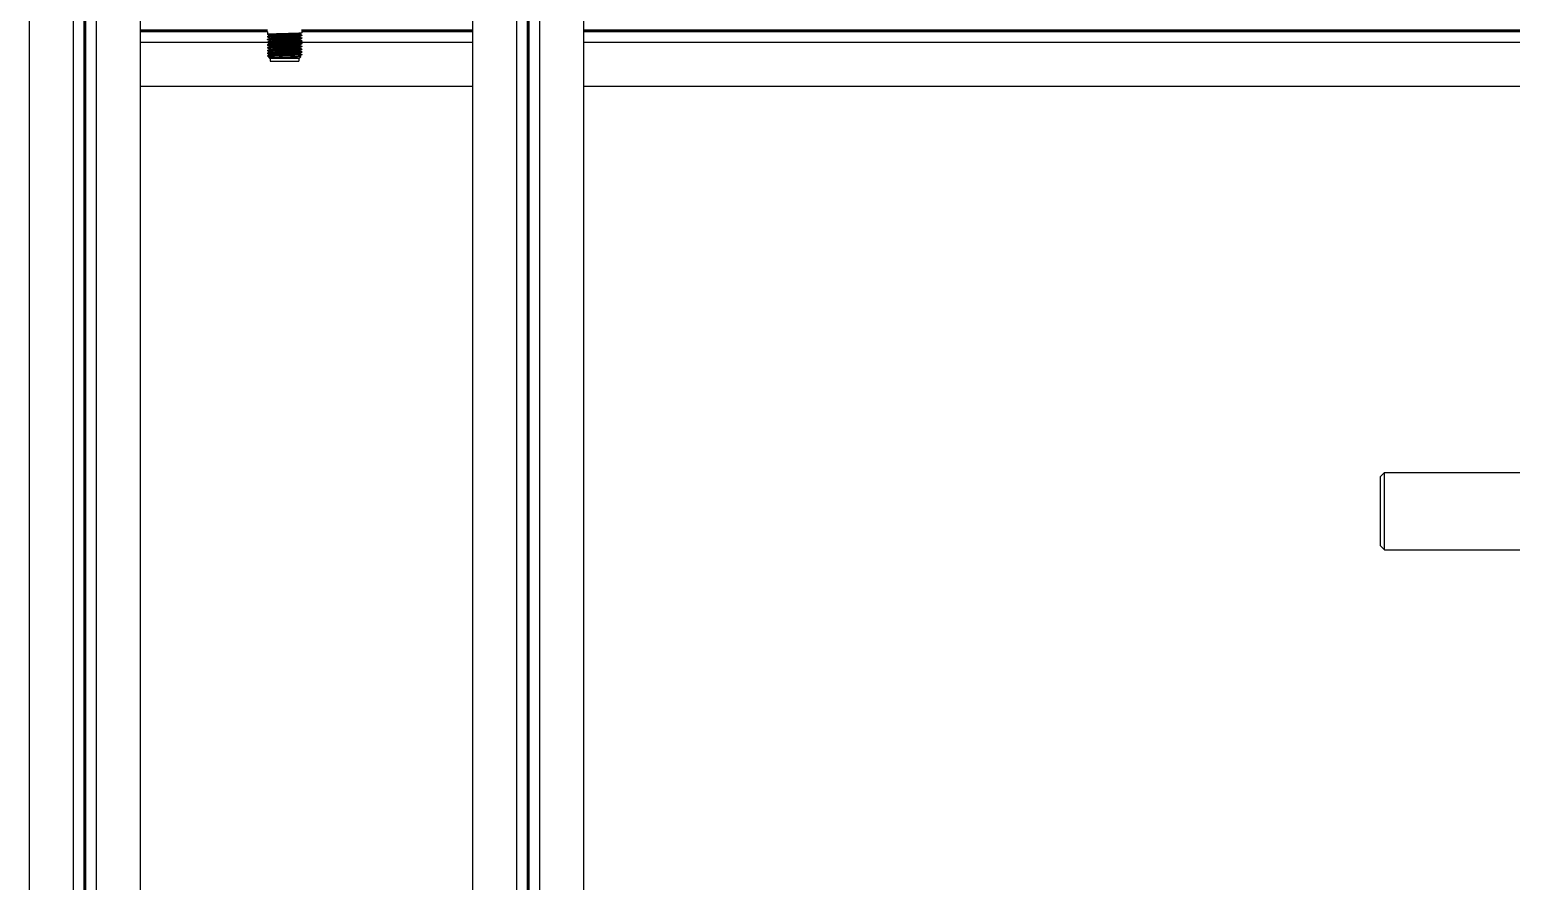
# Model space of a CAD drawing. Header units: millimetres. Extents: x 0 to 7722, y 0 to 5460.
# Drawn here: x 1000 to 1535, y 1688 to 1995 of the extents above; entities that cross this region are included whole.
import ezdxf

# ---------------------------------------------------------------- set-up
doc = ezdxf.new("R2010")
doc.units = ezdxf.units.MM
doc.header["$LTSCALE"] = 5
doc.layers.get('0').update_dxf_attribs({"linetype": 'CONTINUOUS'})

msp = doc.modelspace()

# ---------------------------------------------------------------- linework, layer by layer
for p, q in [((1000.431, 1299.894), (1000.431, 2534.894)), ((1016.281, 1299.894), (1016.281, 2534.894)), ((1020.126, 1299.894), (1020.126, 2534.894)), ((1020.431, 1299.894), (1020.431, 2534.894)), ((1020.736, 1299.894), (1020.736, 2534.894)), ((1024.581, 1299.894), (1024.581, 2534.894)), ((1176.281, 1472.589), (1176.281, 2534.894)), ((1180.126, 1469.089), (1180.126, 2534.894)), ((1180.431, 1469.089), (1180.431, 2534.894)), ((1180.736, 1469.089), (1180.736, 2534.894)), ((1184.581, 1505.682), (1184.581, 2534.894)), ((1200.431, 1535.401), (1200.431, 2534.894)), ((1040.431, 1339.894), (1040.431, 2494.894)), ((1160.431, 1360.547), (1160.431, 2494.894)), ((1040.431, 1995.199), (1086.146, 1995.199)), ((1040.431, 1994.894), (1086.202, 1994.894)), ((1098.66, 1994.894), (1160.431, 1994.894)), ((1098.716, 1995.199), (1160.431, 1995.199)), ((1200.431, 1995.199), (1677.931, 1995.199)), ((1200.431, 1994.894), (1677.931, 1994.894)), ((1040.431, 1994.589), (1086.225, 1994.589)), ((1040.431, 1990.744), (1086.227, 1990.744)), ((1086.227, 1994.508), (1086.227, 1993.644)), ((1086.227, 1992.744), (1086.227, 1992.644)), ((1086.227, 1991.744), (1086.227, 1991.644)), ((1086.227, 1990.744), (1086.227, 1990.644)), ((1086.227, 1989.744), (1086.227, 1989.644)), ((1097.95, 1990.744), (1160.431, 1990.744)), ((1098.636, 1994.508), (1098.636, 1994.144)), ((1098.636, 1993.244), (1098.636, 1993.144)), ((1098.636, 1992.244), (1098.636, 1992.144)), ((1098.636, 1991.244), (1098.636, 1991.144)), ((1098.636, 1990.244), (1098.636, 1990.144)), ((1098.637, 1994.589), (1160.431, 1994.589)), ((1200.431, 1994.589), (1677.931, 1994.589)), ((1200.431, 1990.744), (1638.781, 1990.744)), ((1086.227, 1988.744), (1086.227, 1988.644)), ((1086.227, 1987.744), (1086.227, 1987.644)), ((1086.227, 1986.744), (1086.227, 1986.644)), ((1086.581, 1985.439), (1086.258, 1985.762)), ((1088.784, 1985.794), (1086.53, 1985.794)), ((1086.999, 1985.194), (1086.606, 1985.421)), ((1087.127, 1984.894), (1086.892, 1985.128)), ((1086.894, 1985.133), (1087.013, 1985.202)), ((1097.736, 1984.894), (1087.127, 1984.894)), ((1087.256, 1984.894), (1087.256, 1983.894)), ((1097.606, 1984.894), (1097.606, 1983.894)), ((1097.736, 1984.894), (1098.287, 1985.445)), ((1098.636, 1989.244), (1098.636, 1989.144)), ((1098.636, 1988.244), (1098.636, 1988.144)), ((1098.636, 1987.244), (1098.636, 1987.144)), ((1098.636, 1986.244), (1098.636, 1986.144)), ((1087.256, 1983.894), (1097.606, 1983.894)), ((1040.431, 1974.894), (1160.431, 1974.894)), ((1200.431, 1974.894), (1634.931, 1974.894)), ((1487.931, 1833.894), (1489.431, 1835.394)), ((1489.431, 1807.394), (1489.431, 1835.394)), ((1489.431, 1835.394), (1544.598, 1835.394)), ((1487.931, 1808.894), (1487.931, 1833.894)), ((1487.931, 1808.894), (1489.431, 1807.394)), ((1489.431, 1807.394), (1544.598, 1807.394))]:
    msp.add_line(p, q)
for centre, start, end in [((1083.227, 1994.508), 0, 14.64798), ((1101.636, 1994.508), 165.35202, 180)]:
    msp.add_arc(centre, 3, start, end)
for points, knots in [([(1086.233, 1993.637), (1086.229, 1993.639), (1086.227, 1993.641), (1086.227, 1993.654), (1086.266, 1993.664), (1086.421, 1993.685), (1086.537, 1993.695), (1086.842, 1993.716), (1087.029, 1993.726), (1087.409, 1993.744), (1087.585, 1993.751), (1088.04, 1993.769), (1088.333, 1993.779), (1088.912, 1993.798), (1089.19, 1993.806), (1089.705, 1993.821), (1089.937, 1993.828), (1090.534, 1993.844), (1090.905, 1993.854), (1091.662, 1993.874), (1092.046, 1993.884), (1092.431, 1993.894)], [0.9479366, 0.9479366, 0.9479366, 0.9479366, 0.9755964, 0.9755964, 1.0961527, 1.0961527, 1.2170325, 1.2170325, 1.3374888, 1.3374888, 1.4241387, 1.4241387, 1.5442455, 1.5442455, 1.6433589, 1.6433589, 1.7201206, 1.7201206, 1.8356107, 1.8356107, 1.9511918, 1.9511918, 1.9511918, 1.9511918]), ([(1092.431, 1992.994), (1092.046, 1992.984), (1091.662, 1992.974), (1090.905, 1992.954), (1090.534, 1992.944), (1089.937, 1992.928), (1089.705, 1992.921), (1089.19, 1992.906), (1088.912, 1992.898), (1088.333, 1992.879), (1088.04, 1992.869), (1087.585, 1992.851), (1087.409, 1992.844), (1087.029, 1992.826), (1086.842, 1992.816), (1086.537, 1992.795), (1086.421, 1992.785), (1086.266, 1992.764), (1086.227, 1992.754), (1086.227, 1992.744), (1086.227, 1992.744), (1086.227, 1992.744)], [0.000001, 0.000001, 0.000001, 0.000001, 0.11557889, 0.11557889, 0.23106643, 0.23106643, 0.30782642, 0.30782642, 0.40693698, 0.40693698, 0.52703998, 0.52703998, 0.61368797, 0.61368797, 0.73414035, 0.73414035, 0.85501816, 0.85501816, 0.97557024, 0.97557024, 0.9755739, 0.9755739, 0.9755739, 0.9755739]), ([(1086.233, 1992.637), (1086.229, 1992.639), (1086.227, 1992.641), (1086.227, 1992.649), (1086.236, 1992.654), (1086.294, 1992.669), (1086.369, 1992.679), (1086.537, 1992.695), (1086.603, 1992.7), (1086.827, 1992.715), (1087.01, 1992.725), (1087.442, 1992.746), (1087.69, 1992.756), (1088.104, 1992.771), (1088.25, 1992.776), (1088.68, 1992.791), (1088.977, 1992.8), (1089.756, 1992.823), (1090.255, 1992.837), (1091.315, 1992.865), (1091.872, 1992.879), (1092.431, 1992.894)], [0.9481428, 0.9481428, 0.9481428, 0.9481428, 0.9756856, 0.9756856, 1.035994, 1.035994, 1.1539055, 1.1539055, 1.2139741, 1.2139741, 1.3330292, 1.3330292, 1.4521572, 1.4521572, 1.5122856, 1.5122856, 1.6214837, 1.6214837, 1.7834895, 1.7834895, 1.9513696, 1.9513696, 1.9513696, 1.9513696]), ([(1092.431, 1991.994), (1091.872, 1991.979), (1091.315, 1991.965), (1090.255, 1991.937), (1089.756, 1991.923), (1088.977, 1991.9), (1088.68, 1991.89), (1088.251, 1991.876), (1088.105, 1991.871), (1087.69, 1991.856), (1087.442, 1991.845), (1087.01, 1991.825), (1086.827, 1991.815), (1086.603, 1991.8), (1086.537, 1991.794), (1086.369, 1991.779), (1086.294, 1991.769), (1086.236, 1991.754), (1086.227, 1991.749), (1086.227, 1991.744), (1086.227, 1991.744), (1086.227, 1991.744)], [0.000001, 0.000001, 0.000001, 0.000001, 0.16788528, 0.16788528, 0.32989447, 0.32989447, 0.4390942, 0.4390942, 0.49922319, 0.49922319, 0.61835337, 0.61835337, 0.73741102, 0.73741102, 0.79748149, 0.79748149, 0.91539558, 0.91539558, 0.97570581, 0.97570581, 0.97578766, 0.97578766, 0.97578766, 0.97578766]), ([(1086.233, 1991.637), (1086.229, 1991.639), (1086.227, 1991.641), (1086.227, 1991.654), (1086.266, 1991.664), (1086.421, 1991.685), (1086.536, 1991.695), (1086.837, 1991.716), (1087.022, 1991.726), (1087.349, 1991.741), (1087.467, 1991.746), (1087.843, 1991.762), (1088.123, 1991.772), (1088.669, 1991.79), (1088.924, 1991.798), (1089.434, 1991.814), (1089.686, 1991.821), (1090.336, 1991.839), (1090.743, 1991.85), (1091.578, 1991.872), (1092.004, 1991.883), (1092.431, 1991.894)], [0.9477891, 0.9477891, 0.9477891, 0.9477891, 0.9755827, 0.9755827, 1.0965785, 1.0965785, 1.2163014, 1.2163014, 1.3355056, 1.3355056, 1.3955461, 1.3955461, 1.5157482, 1.5157482, 1.6100543, 1.6100543, 1.6950895, 1.6950895, 1.8229654, 1.8229654, 1.951164, 1.951164, 1.951164, 1.951164]), ([(1092.431, 1990.994), (1092.004, 1990.983), (1091.578, 1990.972), (1090.743, 1990.95), (1090.336, 1990.939), (1089.686, 1990.921), (1089.434, 1990.913), (1088.924, 1990.898), (1088.669, 1990.89), (1088.123, 1990.872), (1087.843, 1990.861), (1087.467, 1990.846), (1087.349, 1990.841), (1087.022, 1990.826), (1086.837, 1990.815), (1086.536, 1990.795), (1086.421, 1990.785), (1086.266, 1990.764), (1086.227, 1990.754), (1086.227, 1990.744), (1086.227, 1990.744), (1086.227, 1990.744)], [0.000001, 0.000001, 0.000001, 0.000001, 0.12819616, 0.12819616, 0.25606963, 0.25606963, 0.34110295, 0.34110295, 0.43540453, 0.43540453, 0.55560235, 0.55560235, 0.61564031, 0.61564031, 0.73484057, 0.73484057, 0.85456074, 0.85456074, 0.97555167, 0.97555167, 0.9756113, 0.9756113, 0.9756113, 0.9756113]), ([(1086.233, 1990.637), (1086.229, 1990.639), (1086.227, 1990.641), (1086.227, 1990.654), (1086.265, 1990.664), (1086.408, 1990.683), (1086.5, 1990.692), (1086.759, 1990.711), (1086.933, 1990.721), (1087.246, 1990.736), (1087.359, 1990.742), (1087.72, 1990.757), (1087.992, 1990.767), (1088.543, 1990.786), (1088.816, 1990.795), (1089.35, 1990.811), (1089.606, 1990.818), (1090.269, 1990.837), (1090.683, 1990.848), (1091.326, 1990.865), (1091.545, 1990.871), (1091.987, 1990.882), (1092.209, 1990.888), (1092.431, 1990.894)], [0.947838, 0.947838, 0.947838, 0.947838, 0.9755503, 0.9755503, 1.0955994, 1.0955994, 1.1979139, 1.1979139, 1.3170503, 1.3170503, 1.3771763, 1.3771763, 1.4972235, 1.4972235, 1.5995924, 1.5995924, 1.6870177, 1.6870177, 1.8178316, 1.8178316, 1.8843785, 1.8843785, 1.9510996, 1.9510996, 1.9510996, 1.9510996]), ([(1092.431, 1989.994), (1092.209, 1989.988), (1091.987, 1989.982), (1091.545, 1989.971), (1091.326, 1989.965), (1090.684, 1989.948), (1090.269, 1989.937), (1089.606, 1989.918), (1089.35, 1989.911), (1088.816, 1989.895), (1088.543, 1989.886), (1087.992, 1989.867), (1087.72, 1989.857), (1087.359, 1989.841), (1087.246, 1989.836), (1086.934, 1989.821), (1086.759, 1989.811), (1086.5, 1989.792), (1086.408, 1989.783), (1086.265, 1989.764), (1086.227, 1989.754), (1086.227, 1989.744)], [0.000001, 0.000001, 0.000001, 0.000001, 0.0667194, 0.0667194, 0.13326394, 0.13326394, 0.26407171, 0.26407171, 0.35149298, 0.35149298, 0.45386566, 0.45386566, 0.57390926, 0.57390926, 0.6340331, 0.6340331, 0.75316634, 0.75316634, 0.85548023, 0.85548023, 0.9755164, 0.9755164, 0.9755164, 0.9755164]), ([(1086.233, 1989.637), (1086.229, 1989.639), (1086.227, 1989.641), (1086.227, 1989.651), (1086.246, 1989.658), (1086.339, 1989.676), (1086.432, 1989.686), (1086.665, 1989.704), (1086.791, 1989.713), (1087.125, 1989.731), (1087.344, 1989.741), (1087.841, 1989.762), (1088.117, 1989.772), (1088.557, 1989.786), (1088.7, 1989.791), (1089.105, 1989.804), (1089.377, 1989.812), (1090.087, 1989.832), (1090.538, 1989.844), (1091.236, 1989.863), (1091.472, 1989.869), (1091.95, 1989.881), (1092.19, 1989.888), (1092.431, 1989.894)], [0.9481213, 0.9481213, 0.9481213, 0.9481213, 0.975535, 0.975535, 1.0602948, 1.0602948, 1.1804638, 1.1804638, 1.2762689, 1.2762689, 1.3956705, 1.3956705, 1.5143527, 1.5143527, 1.5686588, 1.5686588, 1.6634844, 1.6634844, 1.80682, 1.80682, 1.8788044, 1.8788044, 1.9510689, 1.9510689, 1.9510689, 1.9510689]), ([(1087.012, 1993.202), (1087.032, 1993.213), (1087.095, 1993.224), (1087.189, 1993.235), (1087.34, 1993.252), (1087.582, 1993.269), (1087.905, 1993.287), (1088.201, 1993.302), (1088.586, 1993.319), (1089.089, 1993.338), (1089.535, 1993.355), (1090.067, 1993.372), (1090.62, 1993.389), (1091.169, 1993.407), (1091.756, 1993.424), (1092.339, 1993.441), (1092.926, 1993.458), (1093.53, 1993.476), (1094.067, 1993.492), (1094.675, 1993.511), (1095.187, 1993.528), (1095.626, 1993.544), (1096.099, 1993.561), (1096.514, 1993.578), (1096.853, 1993.595), (1097.166, 1993.611), (1097.437, 1993.628), (1097.623, 1993.647), (1097.746, 1993.659), (1097.825, 1993.672), (1097.848, 1993.686)], [-2.2586841, -2.2586841, -2.2586841, -2.2586841, -2.1498838, -2.1498838, -2.1498838, -1.9750244, -1.9750244, -1.9750244, -1.8143492, -1.8143492, -1.8143492, -1.6721339, -1.6721339, -1.6721339, -1.5310571, -1.5310571, -1.5310571, -1.3887884, -1.3887884, -1.3887884, -1.2275145, -1.2275145, -1.2275145, -1.0533778, -1.0533778, -1.0533778, -0.892787, -0.892787, -0.892787, -0.7857181, -0.7857181, -0.7857181, -0.7857181]), ([(1087.013, 1992.202), (1087.015, 1992.203), (1087.018, 1992.205), (1087.022, 1992.206), (1087.068, 1992.223), (1087.217, 1992.241), (1087.435, 1992.257), (1087.682, 1992.276), (1088.007, 1992.293), (1088.366, 1992.309), (1088.787, 1992.327), (1089.257, 1992.345), (1089.719, 1992.36), (1090.18, 1992.376), (1090.729, 1992.393), (1091.352, 1992.412), (1091.883, 1992.428), (1092.47, 1992.445), (1093.097, 1992.463), (1093.653, 1992.48), (1094.242, 1992.497), (1094.773, 1992.515), (1095.304, 1992.532), (1095.804, 1992.55), (1096.206, 1992.566), (1096.66, 1992.585), (1096.999, 1992.602), (1097.249, 1992.618), (1097.535, 1992.636), (1097.707, 1992.653), (1097.792, 1992.669), (1097.82, 1992.674), (1097.84, 1992.68), (1097.849, 1992.686)], [-5.8666372, -5.8666372, -5.8666372, -5.8666372, -5.8527114, -5.8527114, -5.8527114, -5.6801162, -5.6801162, -5.6801162, -5.4858073, -5.4858073, -5.4858073, -5.2578734, -5.2578734, -5.2578734, -5.0299395, -5.0299395, -5.0299395, -4.8356306, -4.8356306, -4.8356306, -4.6630353, -4.6630353, -4.6630353, -4.4904644, -4.4904644, -4.4904644, -4.2960556, -4.2960556, -4.2960556, -4.0730834, -4.0730834, -4.0730834, -3.998552, -3.998552, -3.998552, -3.998552]), ([(1087.013, 1991.202), (1087.027, 1991.21), (1087.066, 1991.219), (1087.134, 1991.228), (1087.255, 1991.245), (1087.477, 1991.262), (1087.78, 1991.28), (1088.08, 1991.297), (1088.465, 1991.314), (1088.908, 1991.331), (1089.354, 1991.348), (1089.876, 1991.366), (1090.401, 1991.383), (1090.994, 1991.401), (1091.568, 1991.418), (1092.105, 1991.434), (1092.689, 1991.451), (1093.276, 1991.468), (1093.842, 1991.486), (1094.369, 1991.502), (1094.903, 1991.518), (1095.433, 1991.537), (1095.901, 1991.553), (1096.352, 1991.571), (1096.713, 1991.588), (1097.075, 1991.606), (1097.363, 1991.623), (1097.55, 1991.64), (1097.731, 1991.656), (1097.824, 1991.671), (1097.849, 1991.686)], [-9.2064376, -9.2064376, -9.2064376, -9.2064376, -9.1269584, -9.1269584, -9.1269584, -8.9846896, -8.9846896, -8.9846896, -8.8436129, -8.8436129, -8.8436129, -8.7013976, -8.7013976, -8.7013976, -8.5407224, -8.5407224, -8.5407224, -8.365863, -8.365863, -8.365863, -8.2031152, -8.2031152, -8.2031152, -8.0594732, -8.0594732, -8.0594732, -7.9156933, -7.9156933, -7.9156933, -7.775911, -7.775911, -7.775911, -7.775911]), ([(1087.013, 1989.202), (1087.036, 1989.215), (1087.119, 1989.23), (1087.287, 1989.245), (1087.459, 1989.261), (1087.721, 1989.278), (1088.101, 1989.297), (1088.439, 1989.313), (1088.878, 1989.331), (1089.364, 1989.348), (1089.85, 1989.365), (1090.405, 1989.383), (1090.945, 1989.399), (1091.552, 1989.418), (1092.136, 1989.435), (1092.68, 1989.451), (1093.303, 1989.469), (1093.879, 1989.486), (1094.388, 1989.502), (1094.89, 1989.518), (1095.405, 1989.535), (1095.895, 1989.554), (1096.312, 1989.57), (1096.71, 1989.587), (1097.042, 1989.605), (1097.337, 1989.622), (1097.576, 1989.639), (1097.711, 1989.657), (1097.786, 1989.666), (1097.831, 1989.676), (1097.848, 1989.686)], [-5.2194568, -5.2194568, -5.2194568, -5.2194568, -5.0299434, -5.0299434, -5.0299434, -4.8356344, -4.8356344, -4.8356344, -4.6630392, -4.6630392, -4.6630392, -4.4904682, -4.4904682, -4.4904682, -4.2960595, -4.2960595, -4.2960595, -4.0730872, -4.0730872, -4.0730872, -3.8535605, -3.8535605, -3.8535605, -3.6661476, -3.6661476, -3.6661476, -3.4993104, -3.4993104, -3.4993104, -3.40674, -3.40674, -3.40674, -3.40674]), ([(1087.014, 1990.202), (1087.026, 1990.209), (1087.053, 1990.216), (1087.097, 1990.223), (1087.203, 1990.24), (1087.404, 1990.257), (1087.687, 1990.274), (1087.973, 1990.292), (1088.354, 1990.309), (1088.769, 1990.326), (1089.24, 1990.344), (1089.735, 1990.361), (1090.231, 1990.377), (1090.766, 1990.394), (1091.338, 1990.411), (1091.921, 1990.429), (1092.458, 1990.444), (1093.04, 1990.461), (1093.663, 1990.48), (1094.212, 1990.497), (1094.778, 1990.514), (1095.278, 1990.532), (1095.774, 1990.549), (1096.224, 1990.566), (1096.598, 1990.583), (1096.974, 1990.6), (1097.281, 1990.618), (1097.486, 1990.634), (1097.716, 1990.653), (1097.822, 1990.67), (1097.849, 1990.686)], [-1.7301484, -1.7301484, -1.7301484, -1.7301484, -1.6721375, -1.6721375, -1.6721375, -1.5310608, -1.5310608, -1.5310608, -1.388792, -1.388792, -1.388792, -1.2275182, -1.2275182, -1.2275182, -1.0533815, -1.0533815, -1.0533815, -0.8927906, -0.8927906, -0.8927906, -0.7511333, -0.7511333, -0.7511333, -0.6106431, -0.6106431, -0.6106431, -0.4690042, -0.4690042, -0.4690042, -0.3099651, -0.3099651, -0.3099651, -0.3099651]), ([(1092.431, 1993.894), (1092.685, 1993.9), (1092.938, 1993.907), (1093.441, 1993.92), (1093.69, 1993.926), (1094.423, 1993.945), (1094.894, 1993.958), (1095.632, 1993.98), (1095.913, 1993.988), (1096.338, 1994.002), (1096.492, 1994.007), (1096.927, 1994.022), (1097.19, 1994.032), (1097.66, 1994.053), (1097.865, 1994.063), (1098.174, 1994.081), (1098.289, 1994.09), (1098.437, 1994.103), (1098.485, 1994.108), (1098.598, 1994.124), (1098.636, 1994.134), (1098.636, 1994.144), (1098.636, 1994.144), (1098.636, 1994.144)], [0.000001, 0.000001, 0.000001, 0.000001, 0.07617314, 0.07617314, 0.15209052, 0.15209052, 0.30284778, 0.30284778, 0.40283466, 0.40283466, 0.46289985, 0.46289985, 0.58064566, 0.58064566, 0.70040537, 0.70040537, 0.79683103, 0.79683103, 0.8569336, 0.8569336, 0.9755387, 0.9755387, 0.97555023, 0.97555023, 0.97555023, 0.97555023]), ([(1098.629, 1993.251), (1098.634, 1993.248), (1098.636, 1993.246), (1098.636, 1993.233), (1098.598, 1993.223), (1098.485, 1993.208), (1098.437, 1993.203), (1098.289, 1993.19), (1098.174, 1993.181), (1097.865, 1993.163), (1097.66, 1993.153), (1097.19, 1993.132), (1096.927, 1993.122), (1096.492, 1993.107), (1096.338, 1993.102), (1095.913, 1993.088), (1095.632, 1993.08), (1094.894, 1993.058), (1094.423, 1993.046), (1093.69, 1993.026), (1093.441, 1993.02), (1092.938, 1993.007), (1092.685, 1993), (1092.431, 1992.994)], [0.9480364, 0.9480364, 0.9480364, 0.9480364, 0.975546, 0.975546, 1.094152, 1.094152, 1.1542541, 1.1542541, 1.2506804, 1.2506804, 1.3704411, 1.3704411, 1.4881874, 1.4881874, 1.5482522, 1.5482522, 1.6482391, 1.6482391, 1.7989975, 1.7989975, 1.8749152, 1.8749152, 1.9510873, 1.9510873, 1.9510873, 1.9510873]), ([(1092.431, 1992.894), (1092.757, 1992.902), (1093.083, 1992.91), (1093.727, 1992.927), (1094.044, 1992.936), (1094.559, 1992.949), (1094.761, 1992.955), (1095.22, 1992.968), (1095.473, 1992.975), (1096.05, 1992.993), (1096.363, 1993.003), (1096.944, 1993.023), (1097.209, 1993.033), (1097.624, 1993.051), (1097.786, 1993.059), (1098.114, 1993.077), (1098.265, 1993.088), (1098.436, 1993.103), (1098.483, 1993.108), (1098.597, 1993.123), (1098.636, 1993.134), (1098.636, 1993.144)], [0.000001, 0.000001, 0.000001, 0.000001, 0.09786451, 0.09786451, 0.19569056, 0.19569056, 0.26051648, 0.26051648, 0.34648449, 0.34648449, 0.46452639, 0.46452639, 0.58416788, 0.58416788, 0.67601113, 0.67601113, 0.79626153, 0.79626153, 0.85626927, 0.85626927, 0.97549399, 0.97549399, 0.97549399, 0.97549399]), ([(1098.629, 1992.251), (1098.633, 1992.248), (1098.636, 1992.246), (1098.636, 1992.233), (1098.597, 1992.223), (1098.483, 1992.208), (1098.436, 1992.203), (1098.265, 1992.187), (1098.114, 1992.177), (1097.786, 1992.159), (1097.624, 1992.151), (1097.209, 1992.133), (1096.944, 1992.123), (1096.363, 1992.103), (1096.05, 1992.092), (1095.473, 1992.075), (1095.22, 1992.068), (1094.761, 1992.055), (1094.559, 1992.049), (1094.044, 1992.035), (1093.727, 1992.027), (1093.083, 1992.01), (1092.757, 1992.002), (1092.431, 1991.994)], [0.9478374, 0.9478374, 0.9478374, 0.9478374, 0.9755008, 0.9755008, 1.0947293, 1.0947293, 1.1547379, 1.1547379, 1.2749893, 1.2749893, 1.3668343, 1.3668343, 1.4864766, 1.4864766, 1.6045192, 1.6045192, 1.6904868, 1.6904868, 1.7553126, 1.7553126, 1.853138, 1.853138, 1.9510006, 1.9510006, 1.9510006, 1.9510006]), ([(1092.431, 1991.894), (1092.844, 1991.904), (1093.255, 1991.915), (1094.059, 1991.936), (1094.449, 1991.946), (1095.076, 1991.964), (1095.32, 1991.971), (1095.865, 1991.987), (1096.158, 1991.996), (1096.732, 1992.015), (1097.007, 1992.025), (1097.381, 1992.04), (1097.499, 1992.046), (1097.83, 1992.061), (1098.018, 1992.071), (1098.321, 1992.092), (1098.436, 1992.102), (1098.595, 1992.123), (1098.636, 1992.133), (1098.636, 1992.144), (1098.636, 1992.144), (1098.636, 1992.144)], [0.000001, 0.000001, 0.000001, 0.000001, 0.12384939, 0.12384939, 0.24607871, 0.24607871, 0.32775335, 0.32775335, 0.43521714, 0.43521714, 0.55306751, 0.55306751, 0.61336962, 0.61336962, 0.73345768, 0.73345768, 0.85251691, 0.85251691, 0.97559432, 0.97559432, 0.97561566, 0.97561566, 0.97561566, 0.97561566]), ([(1098.63, 1991.251), (1098.634, 1991.248), (1098.636, 1991.246), (1098.636, 1991.233), (1098.595, 1991.222), (1098.436, 1991.202), (1098.321, 1991.192), (1098.018, 1991.171), (1097.83, 1991.161), (1097.499, 1991.146), (1097.381, 1991.141), (1097.007, 1991.125), (1096.732, 1991.115), (1096.158, 1991.096), (1095.865, 1991.087), (1095.32, 1991.071), (1095.076, 1991.064), (1094.449, 1991.046), (1094.059, 1991.036), (1093.255, 1991.015), (1092.844, 1991.004), (1092.431, 1990.994)], [0.9481677, 0.9481677, 0.9481677, 0.9481677, 0.9755906, 0.9755906, 1.0986669, 1.0986669, 1.2177256, 1.2177256, 1.3378139, 1.3378139, 1.3981153, 1.3981153, 1.5159652, 1.5159652, 1.6234287, 1.6234287, 1.7051031, 1.7051031, 1.8273322, 1.8273322, 1.95118, 1.95118, 1.95118, 1.95118]), ([(1092.431, 1990.894), (1092.627, 1990.899), (1092.822, 1990.904), (1093.211, 1990.914), (1093.404, 1990.919), (1093.975, 1990.934), (1094.347, 1990.944), (1094.947, 1990.96), (1095.181, 1990.967), (1095.705, 1990.982), (1095.99, 1990.991), (1096.567, 1991.01), (1096.853, 1991.02), (1097.373, 1991.04), (1097.605, 1991.05), (1098.003, 1991.071), (1098.168, 1991.081), (1098.363, 1991.096), (1098.418, 1991.101), (1098.558, 1991.117), (1098.614, 1991.127), (1098.634, 1991.139), (1098.636, 1991.141), (1098.636, 1991.144)], [0.000001, 0.000001, 0.000001, 0.000001, 0.05866175, 0.05866175, 0.1171666, 0.1171666, 0.23323923, 0.23323923, 0.31062657, 0.31062657, 0.41267016, 0.41267016, 0.53067471, 0.53067471, 0.65033384, 0.65033384, 0.76951661, 0.76951661, 0.8295793, 0.8295793, 0.94973996, 0.94973996, 0.97550628, 0.97550628, 0.97550628, 0.97550628]), ([(1098.63, 1990.251), (1098.637, 1990.246), (1098.638, 1990.242), (1098.614, 1990.227), (1098.558, 1990.216), (1098.418, 1990.201), (1098.363, 1990.196), (1098.168, 1990.181), (1098.003, 1990.17), (1097.605, 1990.15), (1097.373, 1990.14), (1096.853, 1990.12), (1096.567, 1990.109), (1095.99, 1990.091), (1095.705, 1990.082), (1095.181, 1990.067), (1094.947, 1990.06), (1094.347, 1990.043), (1093.975, 1990.034), (1093.404, 1990.019), (1093.211, 1990.014), (1092.822, 1990.004), (1092.627, 1989.999), (1092.431, 1989.994)], [0.2977463, 0.2977463, 0.2977463, 0.2977463, 0.3509303, 0.3509303, 0.4710891, 0.4710891, 0.5311504, 0.5311504, 0.6503316, 0.6503316, 0.76999, 0.76999, 0.8879935, 0.8879935, 0.9900357, 0.9900357, 1.067422, 1.067422, 1.1834932, 1.1834932, 1.2419974, 1.2419974, 1.300657, 1.300657, 1.300657, 1.300657]), ([(1092.431, 1989.894), (1092.846, 1989.904), (1093.26, 1989.915), (1094.072, 1989.936), (1094.469, 1989.947), (1095.104, 1989.965), (1095.351, 1989.972), (1095.89, 1989.988), (1096.177, 1989.997), (1096.597, 1990.011), (1096.744, 1990.016), (1097.158, 1990.031), (1097.405, 1990.041), (1097.731, 1990.056), (1097.833, 1990.062), (1098.113, 1990.077), (1098.264, 1990.087), (1098.491, 1990.108), (1098.568, 1990.118), (1098.626, 1990.133), (1098.636, 1990.139), (1098.636, 1990.144)], [0.000001, 0.000001, 0.000001, 0.000001, 0.12451488, 0.12451488, 0.24886348, 0.24886348, 0.33153318, 0.33153318, 0.43694765, 0.43694765, 0.49703347, 0.49703347, 0.6153434, 0.6153434, 0.67570638, 0.67570638, 0.79603891, 0.79603891, 0.91509184, 0.91509184, 0.97553692, 0.97553692, 0.97553692, 0.97553692]), ([(1092.431, 1988.994), (1092.19, 1988.987), (1091.95, 1988.981), (1091.472, 1988.969), (1091.236, 1988.963), (1090.538, 1988.944), (1090.087, 1988.932), (1089.377, 1988.912), (1089.105, 1988.904), (1088.7, 1988.891), (1088.557, 1988.886), (1088.117, 1988.871), (1087.841, 1988.861), (1087.344, 1988.841), (1087.125, 1988.831), (1086.791, 1988.812), (1086.665, 1988.804), (1086.432, 1988.786), (1086.339, 1988.776), (1086.246, 1988.758), (1086.227, 1988.751), (1086.227, 1988.744)], [0.000001, 0.000001, 0.000001, 0.000001, 0.07226632, 0.07226632, 0.14425112, 0.14425112, 0.28758727, 0.28758727, 0.38241416, 0.38241416, 0.436721, 0.436721, 0.55540261, 0.55540261, 0.67480393, 0.67480393, 0.77060683, 0.77060683, 0.89077529, 0.89077529, 0.97553477, 0.97553477, 0.97553477, 0.97553477]), ([(1086.233, 1988.637), (1086.229, 1988.639), (1086.227, 1988.641), (1086.227, 1988.654), (1086.265, 1988.664), (1086.416, 1988.684), (1086.53, 1988.695), (1086.756, 1988.71), (1086.841, 1988.715), (1087.116, 1988.73), (1087.33, 1988.741), (1087.699, 1988.756), (1087.831, 1988.761), (1088.247, 1988.776), (1088.55, 1988.786), (1089.132, 1988.805), (1089.402, 1988.813), (1090.102, 1988.833), (1090.542, 1988.845), (1091.23, 1988.863), (1091.467, 1988.869), (1091.947, 1988.881), (1092.189, 1988.888), (1092.431, 1988.894)], [0.9478861, 0.9478861, 0.9478861, 0.9478861, 0.9755258, 0.9755258, 1.0945848, 1.0945848, 1.2146465, 1.2146465, 1.2749412, 1.2749412, 1.3927446, 1.3927446, 1.4528103, 1.4528103, 1.5720535, 1.5720535, 1.6661441, 1.6661441, 1.8061289, 1.8061289, 1.8784029, 1.8784029, 1.9510504, 1.9510504, 1.9510504, 1.9510504]), ([(1092.431, 1987.994), (1092.189, 1987.987), (1091.947, 1987.981), (1091.467, 1987.969), (1091.23, 1987.963), (1090.542, 1987.944), (1090.102, 1987.933), (1089.402, 1987.913), (1089.132, 1987.904), (1088.55, 1987.886), (1088.247, 1987.876), (1087.831, 1987.861), (1087.699, 1987.856), (1087.33, 1987.84), (1087.116, 1987.83), (1086.841, 1987.815), (1086.756, 1987.81), (1086.53, 1987.795), (1086.416, 1987.784), (1086.265, 1987.764), (1086.227, 1987.754), (1086.227, 1987.744), (1086.227, 1987.744), (1086.227, 1987.744)], [0.000001, 0.000001, 0.000001, 0.000001, 0.07264994, 0.07264994, 0.14492553, 0.14492553, 0.28491413, 0.28491413, 0.37900697, 0.37900697, 0.49825368, 0.49825368, 0.55832149, 0.55832149, 0.67612778, 0.67612778, 0.7364245, 0.7364245, 0.85648837, 0.85648837, 0.97555026, 0.97555026, 0.97556059, 0.97556059, 0.97556059, 0.97556059]), ([(1086.233, 1987.637), (1086.229, 1987.639), (1086.227, 1987.641), (1086.227, 1987.654), (1086.266, 1987.664), (1086.383, 1987.68), (1086.431, 1987.685), (1086.604, 1987.7), (1086.755, 1987.711), (1087.034, 1987.726), (1087.136, 1987.731), (1087.356, 1987.741), (1087.475, 1987.747), (1087.853, 1987.762), (1088.135, 1987.772), (1088.719, 1987.792), (1089.015, 1987.801), (1089.797, 1987.824), (1090.3, 1987.838), (1091.348, 1987.866), (1091.889, 1987.88), (1092.431, 1987.894)], [0.9479111, 0.9479111, 0.9479111, 0.9479111, 0.9755805, 0.9755805, 1.0963677, 1.0963677, 1.15667, 1.15667, 1.2761364, 1.2761364, 1.3364929, 1.3364929, 1.3967184, 1.3967184, 1.5172666, 1.5172666, 1.6255495, 1.6255495, 1.7883487, 1.7883487, 1.951159, 1.951159, 1.951159, 1.951159]), ([(1092.431, 1986.994), (1091.889, 1986.98), (1091.348, 1986.966), (1090.3, 1986.938), (1089.797, 1986.924), (1089.015, 1986.901), (1088.719, 1986.892), (1088.135, 1986.872), (1087.853, 1986.862), (1087.475, 1986.846), (1087.356, 1986.841), (1087.136, 1986.831), (1087.034, 1986.826), (1086.755, 1986.81), (1086.604, 1986.8), (1086.431, 1986.785), (1086.383, 1986.78), (1086.266, 1986.764), (1086.227, 1986.754), (1086.227, 1986.744), (1086.227, 1986.744), (1086.227, 1986.744)], [0.000001, 0.000001, 0.000001, 0.000001, 0.16281075, 0.16281075, 0.32560924, 0.32560924, 0.43389131, 0.43389131, 0.55443856, 0.55443856, 0.61466355, 0.61466355, 0.67502008, 0.67502008, 0.7944862, 0.7944862, 0.85478857, 0.85478857, 0.97557595, 0.97557595, 0.97577227, 0.97577227, 0.97577227, 0.97577227]), ([(1086.233, 1986.637), (1086.229, 1986.639), (1086.227, 1986.641), (1086.227, 1986.649), (1086.236, 1986.654), (1086.275, 1986.664), (1086.305, 1986.669), (1086.421, 1986.685), (1086.537, 1986.695), (1086.765, 1986.711), (1086.85, 1986.716), (1087.13, 1986.731), (1087.35, 1986.741), (1087.852, 1986.762), (1088.135, 1986.772), (1088.72, 1986.792), (1089.015, 1986.801), (1089.561, 1986.817), (1089.804, 1986.824), (1090.241, 1986.836), (1090.433, 1986.841), (1090.919, 1986.854), (1091.216, 1986.862), (1091.82, 1986.878), (1092.125, 1986.886), (1092.431, 1986.894)], [0.9479266, 0.9479266, 0.9479266, 0.9479266, 0.9754757, 0.9754757, 1.0359051, 1.0359051, 1.0962224, 1.0962224, 1.2167815, 1.2167815, 1.2770885, 1.2770885, 1.3966694, 1.3966694, 1.5175697, 1.5175697, 1.6255939, 1.6255939, 1.7068029, 1.7068029, 1.7677724, 1.7677724, 1.8591924, 1.8591924, 1.9509505, 1.9509505, 1.9509505, 1.9509505]), ([(1086.53, 1985.794), (1086.446, 1985.789), (1086.381, 1985.784), (1086.29, 1985.775), (1086.264, 1985.77), (1086.257, 1985.764), (1086.257, 1985.763), (1086.258, 1985.762)], [0.00001133, 0.00001133, 0.00001133, 0.00001133, 0.08606172, 0.08606172, 0.17216394, 0.17216394, 0.19442001, 0.19442001, 0.19442001, 0.19442001]), ([(1086.53, 1985.794), (1086.685, 1985.806), (1086.898, 1985.819), (1087.429, 1985.845), (1087.745, 1985.858), (1088.345, 1985.879), (1088.603, 1985.888), (1089.206, 1985.907), (1089.557, 1985.917), (1090.108, 1985.933), (1090.295, 1985.938), (1090.677, 1985.948), (1090.871, 1985.953), (1091.455, 1985.968), (1091.851, 1985.979), (1092.651, 1985.999), (1093.055, 1986.01), (1093.848, 1986.03), (1094.237, 1986.04), (1094.801, 1986.056), (1094.986, 1986.061), (1095.527, 1986.077), (1095.87, 1986.087), (1096.349, 1986.102), (1096.503, 1986.107), (1096.945, 1986.123), (1097.213, 1986.133), (1097.568, 1986.149), (1097.678, 1986.154), (1097.982, 1986.169), (1098.151, 1986.179), (1098.417, 1986.2), (1098.514, 1986.21), (1098.627, 1986.231), (1098.647, 1986.241), (1098.629, 1986.251)], [-2.7315905, -2.7315905, -2.7315905, -2.7315905, -2.5808818, -2.5808818, -2.4301108, -2.4301108, -2.3298255, -2.3298255, -2.2092835, -2.2092835, -2.14905, -2.14905, -2.0886906, -2.0886906, -1.969291, -1.969291, -1.8482872, -1.8482872, -1.7278427, -1.7278427, -1.6674459, -1.6674459, -1.5468449, -1.5468449, -1.4866856, -1.4866856, -1.3657959, -1.3657959, -1.3054817, -1.3054817, -1.1857268, -1.1857268, -1.0647852, -1.0647852, -0.9479298, -0.9479298, -0.9479298, -0.9479298]), ([(1086.606, 1985.421), (1086.565, 1985.445), (1086.558, 1985.468), (1086.616, 1985.516), (1086.684, 1985.541), (1086.953, 1985.604), (1087.207, 1985.642), (1087.712, 1985.698), (1087.9, 1985.718), (1088.315, 1985.756), (1088.542, 1985.775), (1088.784, 1985.794)], [0.61625459, 0.61625459, 0.61625459, 0.61625459, 0.72814857, 0.72814857, 0.84640519, 0.84640519, 1.03224091, 1.03224091, 1.12532248, 1.12532248, 1.21970673, 1.21970673, 1.21970673, 1.21970673]), ([(1092.431, 1985.286), (1092.165, 1985.282), (1091.9, 1985.277), (1091.375, 1985.268), (1091.115, 1985.263), (1090.353, 1985.249), (1089.872, 1985.239), (1089.134, 1985.224), (1088.858, 1985.217), (1088.344, 1985.204), (1088.108, 1985.198), (1087.691, 1985.185), (1087.512, 1985.178), (1087.218, 1985.165), (1087.104, 1985.159), (1086.946, 1985.145), (1086.902, 1985.139), (1086.891, 1985.131), (1086.891, 1985.129), (1086.892, 1985.128)], [0.000001, 0.000001, 0.000001, 0.000001, 0.0797271, 0.0797271, 0.15951496, 0.15951496, 0.31858869, 0.31858869, 0.42428089, 0.42428089, 0.53305737, 0.53305737, 0.64229459, 0.64229459, 0.75151041, 0.75151041, 0.86024903, 0.86024903, 0.88384467, 0.88384467, 0.88384467, 0.88384467]), ([(1087.013, 1987.202), (1087.035, 1987.215), (1087.111, 1987.227), (1087.238, 1987.24), (1087.372, 1987.254), (1087.566, 1987.268), (1087.831, 1987.283), (1088.079, 1987.296), (1088.401, 1987.311), (1088.745, 1987.325), (1089.112, 1987.339), (1089.509, 1987.353), (1089.916, 1987.367), (1090.323, 1987.38), (1090.774, 1987.394), (1091.263, 1987.409), (1091.718, 1987.423), (1092.211, 1987.437), (1092.692, 1987.451), (1093.171, 1987.465), (1093.646, 1987.479), (1094.102, 1987.493), (1094.559, 1987.508), (1094.994, 1987.522), (1095.396, 1987.536), (1095.797, 1987.55), (1096.165, 1987.564), (1096.483, 1987.578), (1096.728, 1987.589), (1096.944, 1987.599), (1097.129, 1987.61)], [-1.4522286, -1.4522286, -1.4522286, -1.4522286, -1.3035764, -1.3035764, -1.3035764, -1.1476947, -1.1476947, -1.1476947, -1.0013819, -1.0013819, -1.0013819, -0.8450412, -0.8450412, -0.8450412, -0.6890493, -0.6890493, -0.6890493, -0.5440159, -0.5440159, -0.5440159, -0.399565, -0.399565, -0.399565, -0.2550355, -0.2550355, -0.2550355, -0.1109917, -0.1109917, -0.1109917, -0.0000069, -0.0000069, -0.0000069, -0.0000069]), ([(1087.013, 1986.202), (1087.028, 1986.21), (1087.068, 1986.219), (1087.131, 1986.228), (1087.234, 1986.242), (1087.405, 1986.256), (1087.62, 1986.27), (1087.852, 1986.285), (1088.134, 1986.299), (1088.444, 1986.312), (1088.754, 1986.326), (1089.121, 1986.34), (1089.547, 1986.354), (1089.941, 1986.368), (1090.391, 1986.382), (1090.852, 1986.397), (1091.311, 1986.411), (1091.787, 1986.425), (1092.267, 1986.439), (1092.747, 1986.453), (1093.226, 1986.467), (1093.693, 1986.481), (1094.158, 1986.495), (1094.612, 1986.509), (1095.031, 1986.523), (1095.452, 1986.537), (1095.842, 1986.551), (1096.188, 1986.565), (1096.534, 1986.579), (1096.835, 1986.593), (1097.082, 1986.608), (1097.328, 1986.622), (1097.521, 1986.636), (1097.651, 1986.65), (1097.762, 1986.662), (1097.828, 1986.674), (1097.849, 1986.686)], [-5.3240458, -5.3240458, -5.3240458, -5.3240458, -5.2233324, -5.2233324, -5.2233324, -5.0603744, -5.0603744, -5.0603744, -4.8839511, -4.8839511, -4.8839511, -4.7075277, -4.7075277, -4.7075277, -4.5445698, -4.5445698, -4.5445698, -4.3824057, -4.3824057, -4.3824057, -4.2201708, -4.2201708, -4.2201708, -4.0584723, -4.0584723, -4.0584723, -3.8963651, -3.8963651, -3.8963651, -3.7341109, -3.7341109, -3.7341109, -3.5722812, -3.5722812, -3.5722812, -3.4346079, -3.4346079, -3.4346079, -3.4346079]), ([(1087.013, 1985.202), (1087.021, 1985.206), (1087.036, 1985.211), (1087.057, 1985.215), (1087.125, 1985.23), (1087.259, 1985.244), (1087.438, 1985.258), (1087.618, 1985.271), (1087.858, 1985.285), (1088.168, 1985.3), (1088.459, 1985.314), (1088.82, 1985.328), (1089.196, 1985.342), (1089.598, 1985.357), (1090.021, 1985.371), (1090.45, 1985.384), (1090.898, 1985.398), (1091.366, 1985.412), (1091.843, 1985.426), (1092.318, 1985.44), (1092.804, 1985.455), (1093.276, 1985.469), (1093.749, 1985.483), (1094.213, 1985.497), (1094.65, 1985.511), (1095.089, 1985.525), (1095.499, 1985.539), (1095.87, 1985.553), (1096.24, 1985.567), (1096.572, 1985.581), (1096.849, 1985.595), (1097.127, 1985.609), (1097.353, 1985.623), (1097.519, 1985.637), (1097.686, 1985.651), (1097.792, 1985.665), (1097.835, 1985.679), (1097.841, 1985.681), (1097.846, 1985.684), (1097.849, 1985.686)], [-9.1265281, -9.1265281, -9.1265281, -9.1265281, -9.0788529, -9.0788529, -9.0788529, -8.9228609, -8.9228609, -8.9228609, -8.7665203, -8.7665203, -8.7665203, -8.6202075, -8.6202075, -8.6202075, -8.4643257, -8.4643257, -8.4643257, -8.3021241, -8.3021241, -8.3021241, -8.1404989, -8.1404989, -8.1404989, -7.9784078, -7.9784078, -7.9784078, -7.816179, -7.816179, -7.816179, -7.6544103, -7.6544103, -7.6544103, -7.492338, -7.492338, -7.492338, -7.3300675, -7.3300675, -7.3300675, -7.3067578, -7.3067578, -7.3067578, -7.3067578]), ([(1087.014, 1988.202), (1087.022, 1988.207), (1087.037, 1988.211), (1087.059, 1988.216), (1087.148, 1988.235), (1087.338, 1988.252), (1087.578, 1988.267), (1087.84, 1988.285), (1088.185, 1988.302), (1088.6, 1988.319), (1088.986, 1988.335), (1089.449, 1988.352), (1090.019, 1988.37), (1090.522, 1988.387), (1091.105, 1988.405), (1091.688, 1988.422), (1092.271, 1988.439), (1092.881, 1988.457), (1093.434, 1988.473), (1094.044, 1988.491), (1094.597, 1988.509), (1095.076, 1988.525), (1095.633, 1988.543), (1096.083, 1988.56), (1096.444, 1988.576), (1096.837, 1988.593), (1097.159, 1988.61), (1097.396, 1988.628), (1097.617, 1988.644), (1097.775, 1988.66), (1097.833, 1988.679), (1097.84, 1988.681), (1097.845, 1988.683), (1097.849, 1988.686)], [-8.7410251, -8.7410251, -8.7410251, -8.7410251, -8.7014017, -8.7014017, -8.7014017, -8.5407265, -8.5407265, -8.5407265, -8.3658671, -8.3658671, -8.3658671, -8.2031193, -8.2031193, -8.2031193, -8.0594772, -8.0594772, -8.0594772, -7.9156974, -7.9156974, -7.9156974, -7.7571707, -7.7571707, -7.7571707, -7.5726721, -7.5726721, -7.5726721, -7.3714466, -7.3714466, -7.3714466, -7.1831165, -7.1831165, -7.1831165, -7.1614971, -7.1614971, -7.1614971, -7.1614971]), ([(1098.636, 1986.144), (1098.636, 1986.142), (1098.635, 1986.141), (1098.625, 1986.13), (1098.577, 1986.119), (1098.447, 1986.104), (1098.394, 1986.099), (1098.208, 1986.083), (1098.046, 1986.073), (1097.752, 1986.058), (1097.646, 1986.052), (1097.303, 1986.037), (1097.044, 1986.027), (1096.612, 1986.011), (1096.461, 1986.006), (1095.992, 1985.991), (1095.657, 1985.981), (1094.946, 1985.96), (1094.571, 1985.95), (1093.799, 1985.929), (1093.404, 1985.919), (1092.633, 1985.899), (1092.259, 1985.889), (1091.61, 1985.873), (1091.333, 1985.865), (1090.652, 1985.847), (1090.253, 1985.837), (1089.68, 1985.821), (1089.493, 1985.815), (1089.13, 1985.804), (1088.954, 1985.799), (1088.784, 1985.794)], [-1.3657415, -1.3657415, -1.3657415, -1.3657415, -1.3516081, -1.3516081, -1.2311589, -1.2311589, -1.1707814, -1.1707814, -1.0498033, -1.0498033, -0.9894958, -0.9894958, -0.8692658, -0.8692658, -0.808945, -0.808945, -0.6890708, -0.6890708, -0.5681048, -0.5681048, -0.4476495, -0.4476495, -0.3357381, -0.3357381, -0.2518824, -0.2518824, -0.1260195, -0.1260195, -0.0630305, -0.0630305, -0.0000012, -0.0000012, -0.0000012, -0.0000012]), ([(1098.629, 1989.251), (1098.633, 1989.248), (1098.636, 1989.246), (1098.636, 1989.238), (1098.626, 1989.233), (1098.568, 1989.218), (1098.491, 1989.208), (1098.264, 1989.187), (1098.113, 1989.177), (1097.833, 1989.162), (1097.731, 1989.156), (1097.405, 1989.141), (1097.158, 1989.131), (1096.744, 1989.116), (1096.597, 1989.111), (1096.177, 1989.097), (1095.89, 1989.087), (1095.351, 1989.071), (1095.104, 1989.064), (1094.469, 1989.047), (1094.072, 1989.036), (1093.26, 1989.015), (1092.846, 1989.004), (1092.431, 1988.994)], [0.9480049, 0.9480049, 0.9480049, 0.9480049, 0.9756364, 0.9756364, 1.0361705, 1.0361705, 1.1552245, 1.1552245, 1.2755588, 1.2755588, 1.3359219, 1.3359219, 1.454233, 1.454233, 1.5143187, 1.5143187, 1.6197394, 1.6197394, 1.7024087, 1.7024087, 1.8267563, 1.8267563, 1.9512704, 1.9512704, 1.9512704, 1.9512704]), ([(1092.431, 1988.894), (1092.968, 1988.908), (1093.503, 1988.921), (1094.518, 1988.948), (1094.996, 1988.961), (1095.748, 1988.983), (1096.037, 1988.992), (1096.579, 1989.01), (1096.833, 1989.019), (1097.198, 1989.033), (1097.323, 1989.038), (1097.674, 1989.053), (1097.876, 1989.063), (1098.214, 1989.084), (1098.348, 1989.094), (1098.522, 1989.112), (1098.576, 1989.12), (1098.626, 1989.133), (1098.636, 1989.139), (1098.636, 1989.144), (1098.636, 1989.144), (1098.636, 1989.144)], [0.000001, 0.000001, 0.000001, 0.000001, 0.16112246, 0.16112246, 0.31528111, 0.31528111, 0.41931831, 0.41931831, 0.52388917, 0.52388917, 0.58397687, 0.58397687, 0.70231425, 0.70231425, 0.82184264, 0.82184264, 0.91546398, 0.91546398, 0.97563637, 0.97563637, 0.97572622, 0.97572622, 0.97572622, 0.97572622]), ([(1098.629, 1988.251), (1098.634, 1988.248), (1098.636, 1988.246), (1098.636, 1988.238), (1098.626, 1988.233), (1098.576, 1988.22), (1098.523, 1988.212), (1098.348, 1988.194), (1098.214, 1988.184), (1097.876, 1988.163), (1097.674, 1988.153), (1097.324, 1988.138), (1097.198, 1988.133), (1096.833, 1988.119), (1096.579, 1988.11), (1096.036, 1988.092), (1095.748, 1988.083), (1094.996, 1988.061), (1094.518, 1988.048), (1093.503, 1988.021), (1092.968, 1988.007), (1092.431, 1987.994)], [0.9480459, 0.9480459, 0.9480459, 0.9480459, 0.9756249, 0.9756249, 1.0357961, 1.0357961, 1.1294099, 1.1294099, 1.2489381, 1.2489381, 1.3672736, 1.3672736, 1.42736, 1.42736, 1.5319637, 1.5319637, 1.6359931, 1.6359931, 1.7901422, 1.7901422, 1.9512501, 1.9512501, 1.9512501, 1.9512501]), ([(1092.431, 1987.894), (1092.973, 1987.908), (1093.513, 1987.921), (1094.56, 1987.949), (1095.064, 1987.963), (1096.003, 1987.991), (1096.435, 1988.005), (1097.202, 1988.033), (1097.533, 1988.046), (1097.804, 1988.06)], [0.000001, 0.000001, 0.000001, 0.000001, 0.16268698, 0.16268698, 0.32543768, 0.32543768, 0.48819024, 0.48819024, 0.65087437, 0.65087437, 0.65087437, 0.65087437]), ([(1097.804, 1987.16), (1097.533, 1987.146), (1097.202, 1987.133), (1096.435, 1987.105), (1096.003, 1987.091), (1095.064, 1987.063), (1094.56, 1987.049), (1093.513, 1987.021), (1092.973, 1987.008), (1092.431, 1986.994)], [0.00000476, 0.00000476, 0.00000476, 0.00000476, 0.16268948, 0.16268948, 0.32544263, 0.32544263, 0.48819391, 0.48819391, 0.65088047, 0.65088047, 0.65088047, 0.65088047]), ([(1092.431, 1986.894), (1092.634, 1986.899), (1092.838, 1986.904), (1093.242, 1986.915), (1093.443, 1986.92), (1094.041, 1986.935), (1094.431, 1986.946), (1095.056, 1986.963), (1095.299, 1986.97), (1095.846, 1986.986), (1096.143, 1986.996), (1096.727, 1987.015), (1097.009, 1987.025), (1097.387, 1987.041), (1097.505, 1987.046), (1097.837, 1987.061), (1098.024, 1987.072), (1098.252, 1987.087), (1098.318, 1987.092), (1098.433, 1987.103), (1098.482, 1987.108), (1098.597, 1987.123), (1098.636, 1987.133), (1098.636, 1987.144)], [0.000001, 0.000001, 0.000001, 0.000001, 0.06102304, 0.06102304, 0.12199596, 0.12199596, 0.24391243, 0.24391243, 0.32515414, 0.32515414, 0.43354521, 0.43354521, 0.55399284, 0.55399284, 0.61437266, 0.61437266, 0.73499974, 0.73499974, 0.79512331, 0.79512331, 0.85545061, 0.85545061, 0.97545772, 0.97545772, 0.97545772, 0.97545772]), ([(1098.285, 1985.45), (1098.287, 1985.449), (1098.288, 1985.448), (1098.289, 1985.44), (1098.253, 1985.434), (1098.108, 1985.421), (1098, 1985.414), (1097.717, 1985.401), (1097.541, 1985.395), (1097.128, 1985.382), (1096.89, 1985.375), (1096.363, 1985.362), (1096.075, 1985.355), (1095.521, 1985.344), (1095.264, 1985.338), (1094.597, 1985.325), (1094.176, 1985.318), (1093.312, 1985.302), (1092.872, 1985.294), (1092.431, 1985.286)], [0.9094377, 0.9094377, 0.9094377, 0.9094377, 0.9252412, 0.9252412, 1.0401324, 1.0401324, 1.15371055, 1.15371055, 1.26702885, 1.26702885, 1.38108388, 1.38108388, 1.4941949, 1.4941949, 1.58332801, 1.58332801, 1.71701539, 1.71701539, 1.85035082, 1.85035082, 1.85035082, 1.85035082]), ([(1097.129, 1987.61), (1097.354, 1987.623), (1097.53, 1987.637), (1097.652, 1987.65), (1097.762, 1987.662), (1097.828, 1987.674), (1097.849, 1987.686)], [-10.51573517, -10.51573517, -10.51573517, -10.51573517, -10.38105731, -10.38105731, -10.38105731, -10.26020327, -10.26020327, -10.26020327, -10.26020327]), ([(1097.804, 1988.06), (1097.915, 1988.066), (1098.015, 1988.072), (1098.194, 1988.083), (1098.273, 1988.089), (1098.474, 1988.106), (1098.563, 1988.117), (1098.626, 1988.133), (1098.636, 1988.139), (1098.636, 1988.144)], [0.0000048, 0.0000048, 0.0000048, 0.0000048, 0.06645138, 0.06645138, 0.13266642, 0.13266642, 0.26449805, 0.26449805, 0.3251613, 0.3251613, 0.3251613, 0.3251613]), ([(1098.629, 1987.251), (1098.63, 1987.251), (1098.63, 1987.25), (1098.642, 1987.243), (1098.634, 1987.235), (1098.563, 1987.217), (1098.474, 1987.206), (1098.273, 1987.189), (1098.194, 1987.183), (1098.015, 1987.172), (1097.915, 1987.166), (1097.804, 1987.16)], [0.94791863, 0.94791863, 0.94791863, 0.94791863, 0.94973996, 0.94973996, 1.03617142, 1.03617142, 1.16800427, 1.16800427, 1.23421989, 1.23421989, 1.30066666, 1.30066666, 1.30066666, 1.30066666])]:
    msp.add_open_spline(points, degree=3, knots=knots)
for points in [[(1086.999, 1993.194), (1086.744, 1993.341), (1086.488, 1993.489), (1086.233, 1993.637)], [(1086.233, 1992.751), (1086.493, 1992.901), (1086.753, 1993.051), (1087.013, 1993.202)], [(1086.999, 1992.194), (1086.744, 1992.341), (1086.488, 1992.489), (1086.233, 1992.637)], [(1086.233, 1991.751), (1086.493, 1991.901), (1086.753, 1992.051), (1087.013, 1992.202)], [(1086.999, 1991.194), (1086.744, 1991.341), (1086.488, 1991.489), (1086.233, 1991.637)], [(1086.233, 1990.751), (1086.493, 1990.901), (1086.753, 1991.051), (1087.013, 1991.202)], [(1086.999, 1990.194), (1086.744, 1990.341), (1086.488, 1990.489), (1086.233, 1990.637)], [(1086.233, 1989.751), (1086.493, 1989.901), (1086.753, 1990.051), (1087.013, 1990.202)], [(1086.999, 1989.194), (1086.744, 1989.341), (1086.488, 1989.489), (1086.233, 1989.637)], [(1098.63, 1994.137), (1098.369, 1993.986), (1098.109, 1993.836), (1097.849, 1993.686)], [(1098.629, 1993.137), (1098.369, 1992.986), (1098.109, 1992.836), (1097.849, 1992.686)], [(1098.629, 1992.137), (1098.369, 1991.986), (1098.109, 1991.836), (1097.849, 1991.686)], [(1098.629, 1991.137), (1098.369, 1990.986), (1098.109, 1990.836), (1097.849, 1990.686)], [(1098.629, 1990.137), (1098.369, 1989.986), (1098.109, 1989.836), (1097.849, 1989.686)], [(1097.863, 1993.694), (1098.119, 1993.546), (1098.374, 1993.398), (1098.629, 1993.251)], [(1097.863, 1992.694), (1098.118, 1992.546), (1098.374, 1992.398), (1098.629, 1992.251)], [(1097.863, 1991.694), (1098.119, 1991.546), (1098.374, 1991.398), (1098.63, 1991.251)], [(1097.863, 1990.694), (1098.119, 1990.546), (1098.374, 1990.398), (1098.63, 1990.251)], [(1097.863, 1989.694), (1098.118, 1989.546), (1098.374, 1989.398), (1098.629, 1989.251)], [(1086.233, 1988.751), (1086.493, 1988.901), (1086.753, 1989.051), (1087.013, 1989.202)], [(1086.999, 1988.194), (1086.744, 1988.341), (1086.488, 1988.489), (1086.233, 1988.637)], [(1086.233, 1987.751), (1086.493, 1987.901), (1086.753, 1988.051), (1087.013, 1988.202)], [(1086.999, 1987.194), (1086.744, 1987.341), (1086.488, 1987.489), (1086.233, 1987.637)], [(1086.233, 1986.751), (1086.493, 1986.901), (1086.753, 1987.051), (1087.013, 1987.202)], [(1086.999, 1986.194), (1086.744, 1986.341), (1086.488, 1986.489), (1086.233, 1986.637)], [(1086.26, 1985.766), (1086.511, 1985.911), (1086.762, 1986.057), (1087.013, 1986.202)], [(1098.629, 1989.137), (1098.369, 1988.986), (1098.109, 1988.836), (1097.849, 1988.686)], [(1098.63, 1988.137), (1098.369, 1987.986), (1098.109, 1987.836), (1097.849, 1987.686)], [(1098.629, 1987.137), (1098.369, 1986.986), (1098.109, 1986.836), (1097.849, 1986.686)], [(1098.629, 1986.137), (1098.369, 1985.986), (1098.109, 1985.836), (1097.849, 1985.686)], [(1097.863, 1988.694), (1098.118, 1988.546), (1098.374, 1988.398), (1098.629, 1988.251)], [(1097.863, 1987.694), (1098.119, 1987.546), (1098.374, 1987.398), (1098.629, 1987.251)], [(1097.863, 1986.694), (1098.119, 1986.546), (1098.374, 1986.398), (1098.629, 1986.251)], [(1097.863, 1985.694), (1098.004, 1985.612), (1098.144, 1985.531), (1098.285, 1985.45)]]:
    msp.add_open_spline(points, degree=3)

doc.saveas('drawing.dxf')
